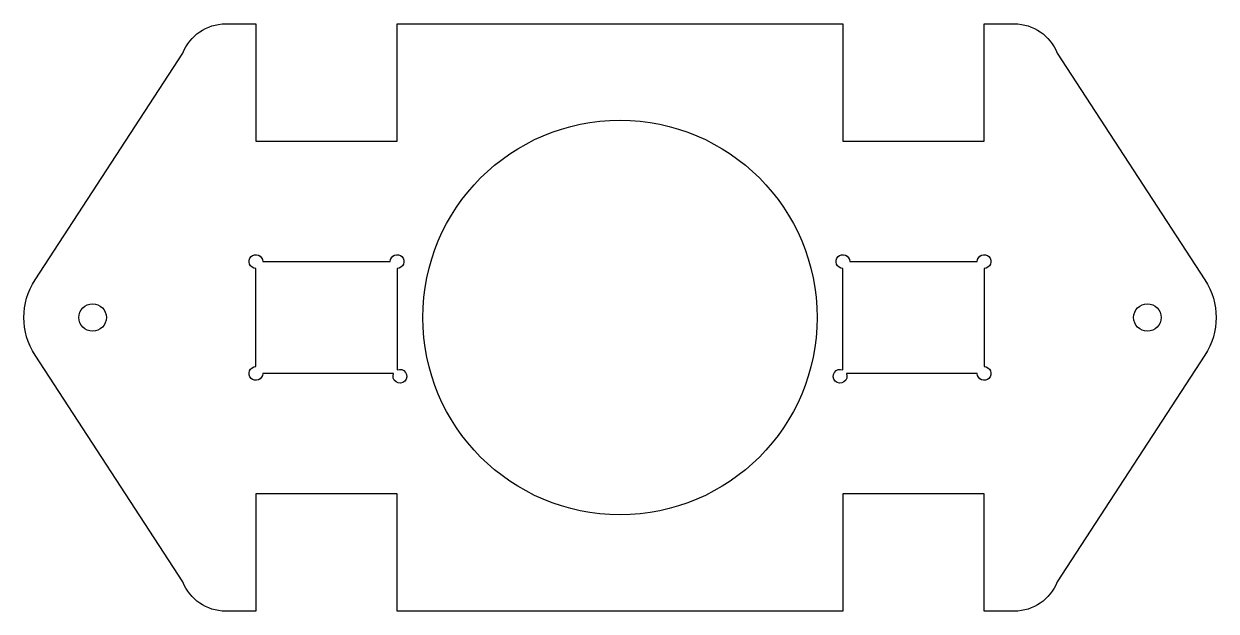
# Model space of a CAD drawing. Header units: millimetres. Extents: x -32.5 to 32.5, y -16 to 16.
import ezdxf

# ---------------------------------------------------------------- set-up
doc = ezdxf.new("R2010")
doc.units = ezdxf.units.MM
doc.layers.get('0').update_dxf_attribs({"linetype": 'CONTINUOUS'})

msp = doc.modelspace()

# ---------------------------------------------------------------- linework, layer by layer
for points in [[(23.83, -14.405, -0.309385), (21.5, -16), (19.85, -16), (19.85, -9.6), (12.15, -9.6), (12.15, -16), (-12.15, -16), (-12.15, -9.6), (-19.85, -9.6), (-19.85, -16), (-21.5, -16, -0.309385), (-23.83, -14.405), (-31.891, -2.049, -0.297329), (-31.891, 2.049), (-23.83, 14.405, -0.309385), (-21.5, 16), (-19.85, 16), (-19.85, 9.6), (-12.15, 9.6), (-12.15, 16), (12.15, 16), (12.15, 9.6), (19.85, 9.6), (19.85, 16), (21.5, 16, -0.309385), (23.83, 14.405), (31.891, 2.049, -0.297329), (31.891, -2.049)], [(-19.475, -3.05, -2.414214), (-19.85, -2.675), (-19.85, 2.675, -2.414214), (-19.475, 3.05), (-12.525, 3.05, -2.414214), (-12.15, 2.675), (-12.15, -2.856, -5.286832), (-12.344, -3.05)], [(19.85, -2.675, -2.414214), (19.475, -3.05), (12.344, -3.05, -5.286832), (12.15, -2.856), (12.15, 2.675, -2.414214), (12.525, 3.05), (19.475, 3.05, -2.414214), (19.85, 2.675)]]:
    msp.add_lwpolyline(points, format="xyb", close=True)
for centre, radius in [((0, 0), 10.75), ((-28.75, 0), 0.75), ((28.75, 0), 0.75)]:
    msp.add_circle(centre, radius)

doc.saveas('drawing.dxf')
